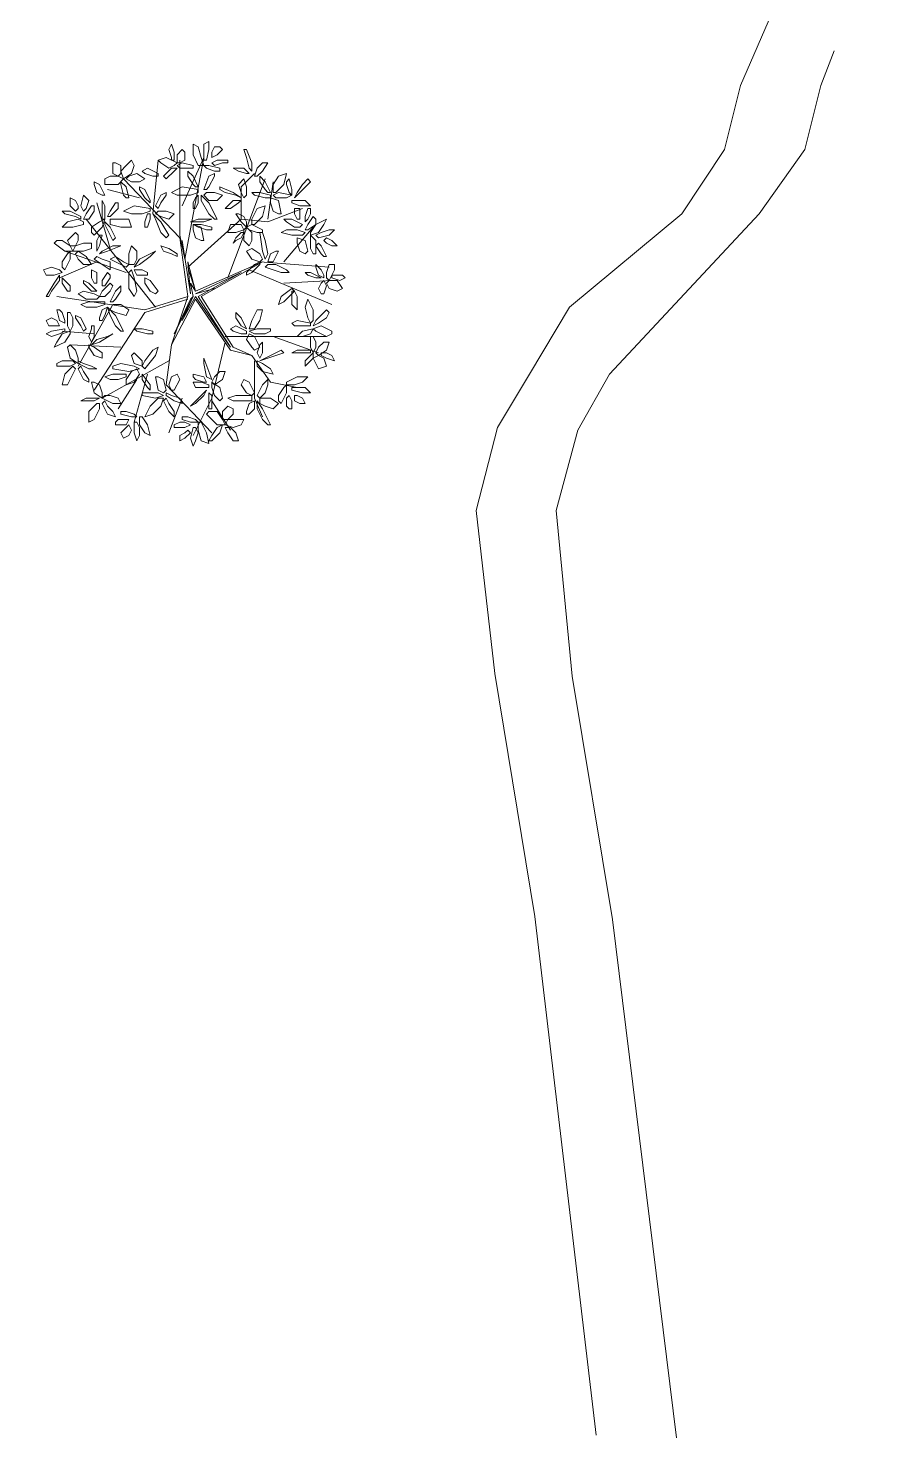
# Model space of a CAD drawing. Header units: millimetres. Extents: x 2529 to 2673, y 1639 to 1859.
# Drawn here: x 2625.78 to 2634.92, y 1699.36 to 1714.25 of the extents above; entities that cross this region are included whole.
import ezdxf

# ---------------------------------------------------------------- set-up
doc = ezdxf.new("R2010")
doc.units = ezdxf.units.MM
doc.layers.add('PDF_0', color=7, linetype='Continuous')
doc.layers.add('PDF_CVL_CUADCON_TIT', color=7, linetype='Continuous')

msp = doc.modelspace()

# ---------------------------------------------------------------- linework, layer by layer
at = {"layer": 'PDF_0', "lineweight": 9}
for points in [[(2627.296, 1712.855), (2627.324, 1712.855), (2627.324, 1712.94), (2627.296, 1713.025), (2627.268, 1712.968), (2627.296, 1712.884)], [(2627.635, 1712.799), (2627.578, 1712.799), (2627.522, 1712.912), (2627.522, 1713.025), (2627.578, 1712.997), (2627.607, 1712.884)], [(2627.635, 1712.912), (2627.635, 1713.025), (2627.691, 1713.053), (2627.691, 1712.968), (2627.663, 1712.855), (2627.635, 1712.855)], [(2627.72, 1712.884), (2627.72, 1712.94), (2627.748, 1712.997), (2627.804, 1712.997), (2627.833, 1712.968), (2627.776, 1712.912)], [(2626.873, 1712.855), (2626.901, 1712.799), (2626.873, 1712.714), (2626.788, 1712.658), (2626.76, 1712.742), (2626.816, 1712.799)], [(2627.268, 1712.771), (2627.183, 1712.827), (2627.155, 1712.855), (2627.24, 1712.884), (2627.353, 1712.827), (2627.324, 1712.799)], [(2627.381, 1712.827), (2627.353, 1712.827), (2627.353, 1712.912), (2627.409, 1712.968), (2627.437, 1712.94), (2627.437, 1712.855)], [(2627.833, 1712.827), (2627.748, 1712.799), (2627.72, 1712.827), (2627.776, 1712.855), (2627.889, 1712.855), (2627.889, 1712.827)], [(2628.087, 1712.884), (2628.115, 1712.771), (2628.143, 1712.742), (2628.143, 1712.827), (2628.087, 1712.968), (2628.059, 1712.968)], [(2626.647, 1712.686), (2626.731, 1712.686), (2626.788, 1712.658), (2626.731, 1712.601), (2626.59, 1712.601), (2626.59, 1712.658)], [(2626.76, 1712.799), (2626.76, 1712.714), (2626.731, 1712.686), (2626.675, 1712.714), (2626.675, 1712.827), (2626.703, 1712.827)], [(2626.816, 1712.658), (2626.844, 1712.686), (2626.929, 1712.714), (2627.014, 1712.658), (2626.957, 1712.629), (2626.873, 1712.629)], [(2627.098, 1712.686), (2627.014, 1712.714), (2626.985, 1712.742), (2627.042, 1712.771), (2627.155, 1712.714), (2627.155, 1712.686)], [(2627.24, 1712.714), (2627.296, 1712.771), (2627.353, 1712.771), (2627.324, 1712.742), (2627.24, 1712.658), (2627.211, 1712.686)], [(2627.466, 1712.771), (2627.381, 1712.771), (2627.353, 1712.799), (2627.409, 1712.827), (2627.522, 1712.799), (2627.522, 1712.771)], [(2627.522, 1712.601), (2627.466, 1712.686), (2627.466, 1712.742), (2627.522, 1712.686), (2627.578, 1712.573), (2627.55, 1712.573)], [(2627.748, 1712.742), (2627.663, 1712.771), (2627.635, 1712.799), (2627.691, 1712.799), (2627.804, 1712.771), (2627.804, 1712.742)], [(2627.691, 1712.573), (2627.748, 1712.686), (2627.748, 1712.714), (2627.691, 1712.686), (2627.635, 1712.545), (2627.663, 1712.545)], [(2628.002, 1712.742), (2628.087, 1712.714), (2628.115, 1712.714), (2628.059, 1712.771), (2627.974, 1712.771), (2627.946, 1712.771)], [(2628.172, 1712.686), (2628.2, 1712.686), (2628.256, 1712.742), (2628.313, 1712.827), (2628.256, 1712.827), (2628.2, 1712.771)], [(2628.284, 1712.545), (2628.228, 1712.629), (2628.228, 1712.686), (2628.284, 1712.629), (2628.341, 1712.516), (2628.313, 1712.516)], [(2628.369, 1712.516), (2628.397, 1712.516), (2628.482, 1712.601), (2628.51, 1712.714), (2628.426, 1712.686), (2628.369, 1712.601)], [(2626.505, 1712.516), (2626.477, 1712.601), (2626.477, 1712.629), (2626.534, 1712.601), (2626.59, 1712.488), (2626.562, 1712.488)], [(2626.788, 1712.488), (2626.76, 1712.601), (2626.76, 1712.629), (2626.816, 1712.573), (2626.844, 1712.46), (2626.816, 1712.46)], [(2627.014, 1712.46), (2626.957, 1712.545), (2626.957, 1712.573), (2627.014, 1712.545), (2627.07, 1712.432), (2627.07, 1712.404)], [(2627.494, 1712.488), (2627.353, 1712.488), (2627.296, 1712.516), (2627.409, 1712.573), (2627.578, 1712.545), (2627.578, 1712.516)], [(2627.861, 1712.516), (2627.974, 1712.488), (2628.03, 1712.46), (2627.946, 1712.516), (2627.804, 1712.573), (2627.804, 1712.545)], [(2628.059, 1712.46), (2628.087, 1712.488), (2628.087, 1712.573), (2628.059, 1712.658), (2628.002, 1712.601), (2628.03, 1712.516)], [(2628.51, 1712.601), (2628.539, 1712.516), (2628.567, 1712.488), (2628.567, 1712.545), (2628.539, 1712.658), (2628.51, 1712.629)], [(2628.68, 1712.601), (2628.623, 1712.516), (2628.595, 1712.46), (2628.652, 1712.516), (2628.765, 1712.629), (2628.736, 1712.658)], [(2626.308, 1712.347), (2626.279, 1712.319), (2626.223, 1712.375), (2626.223, 1712.46), (2626.279, 1712.432), (2626.308, 1712.375)], [(2626.421, 1712.432), (2626.392, 1712.347), (2626.364, 1712.319), (2626.336, 1712.375), (2626.364, 1712.488), (2626.392, 1712.46)], [(2626.562, 1712.291), (2626.562, 1712.375), (2626.562, 1712.432), (2626.59, 1712.375), (2626.59, 1712.234), (2626.562, 1712.234)], [(2626.647, 1712.319), (2626.703, 1712.404), (2626.731, 1712.404), (2626.731, 1712.347), (2626.647, 1712.262), (2626.618, 1712.262)], [(2627.183, 1712.404), (2627.24, 1712.488), (2627.24, 1712.516), (2627.183, 1712.488), (2627.127, 1712.375), (2627.155, 1712.347)], [(2627.522, 1712.347), (2627.55, 1712.347), (2627.578, 1712.404), (2627.578, 1712.488), (2627.55, 1712.46), (2627.522, 1712.404)], [(2627.691, 1712.291), (2627.607, 1712.432), (2627.607, 1712.488), (2627.691, 1712.404), (2627.776, 1712.234), (2627.748, 1712.234)], [(2627.635, 1712.488), (2627.663, 1712.516), (2627.748, 1712.516), (2627.833, 1712.488), (2627.776, 1712.432), (2627.691, 1712.432)], [(2627.917, 1712.347), (2628.002, 1712.404), (2628.03, 1712.432), (2627.946, 1712.432), (2627.861, 1712.347), (2627.889, 1712.347)], [(2628.284, 1712.46), (2628.172, 1712.488), (2628.143, 1712.516), (2628.228, 1712.516), (2628.341, 1712.488), (2628.341, 1712.46)], [(2628.369, 1712.319), (2628.341, 1712.404), (2628.341, 1712.46), (2628.426, 1712.432), (2628.454, 1712.291), (2628.426, 1712.291)], [(2628.51, 1712.46), (2628.567, 1712.488), (2628.426, 1712.516), (2628.369, 1712.488), (2628.397, 1712.46)], [(2628.567, 1712.432), (2628.567, 1712.404), (2628.652, 1712.375), (2628.765, 1712.375), (2628.708, 1712.432), (2628.623, 1712.432)], [(2626.279, 1712.262), (2626.167, 1712.291), (2626.138, 1712.319), (2626.223, 1712.319), (2626.336, 1712.262), (2626.336, 1712.234)], [(2626.364, 1712.206), (2626.364, 1712.178), (2626.251, 1712.149), (2626.138, 1712.149), (2626.195, 1712.206), (2626.308, 1712.234)], [(2626.477, 1712.319), (2626.421, 1712.234), (2626.364, 1712.234), (2626.392, 1712.291), (2626.449, 1712.375), (2626.477, 1712.375)], [(2626.449, 1712.149), (2626.534, 1712.206), (2626.59, 1712.234), (2626.562, 1712.149), (2626.477, 1712.065), (2626.449, 1712.093)], [(2626.647, 1712.234), (2626.647, 1712.178), (2626.76, 1712.149), (2626.873, 1712.149), (2626.844, 1712.234), (2626.731, 1712.234)], [(2626.985, 1712.291), (2626.873, 1712.291), (2626.788, 1712.319), (2626.901, 1712.375), (2627.07, 1712.347), (2627.07, 1712.319)], [(2627.014, 1712.149), (2627.042, 1712.149), (2627.07, 1712.234), (2627.07, 1712.291), (2627.042, 1712.291), (2627.014, 1712.206)], [(2627.183, 1712.093), (2627.127, 1712.234), (2627.098, 1712.291), (2627.183, 1712.206), (2627.268, 1712.065), (2627.24, 1712.036)], [(2627.127, 1712.291), (2627.155, 1712.319), (2627.24, 1712.319), (2627.324, 1712.291), (2627.268, 1712.234), (2627.183, 1712.262)], [(2627.635, 1712.206), (2627.72, 1712.234), (2627.578, 1712.234), (2627.494, 1712.206), (2627.55, 1712.206)], [(2628.059, 1712.262), (2628.087, 1712.206), (2628.087, 1712.149), (2628.03, 1712.206), (2627.974, 1712.291), (2628.002, 1712.291)], [(2628.143, 1712.178), (2628.172, 1712.178), (2628.256, 1712.262), (2628.284, 1712.375), (2628.2, 1712.347), (2628.143, 1712.234)], [(2628.595, 1712.149), (2628.51, 1712.206), (2628.482, 1712.234), (2628.567, 1712.234), (2628.68, 1712.178), (2628.652, 1712.149)], [(2628.652, 1712.234), (2628.623, 1712.234), (2628.595, 1712.291), (2628.595, 1712.347), (2628.652, 1712.347), (2628.652, 1712.291)], [(2628.765, 1712.291), (2628.736, 1712.234), (2628.708, 1712.206), (2628.708, 1712.262), (2628.736, 1712.347), (2628.765, 1712.347)], [(2628.821, 1712.178), (2628.736, 1712.121), (2628.708, 1712.121), (2628.736, 1712.178), (2628.793, 1712.262), (2628.821, 1712.234)], [(2628.765, 1712.065), (2628.765, 1712.093), (2628.821, 1712.178), (2628.934, 1712.234), (2628.906, 1712.178), (2628.849, 1712.093)], [(2626.308, 1712.008), (2626.279, 1711.952), (2626.223, 1711.952), (2626.195, 1712.008), (2626.279, 1712.093), (2626.308, 1712.065)], [(2626.647, 1712.065), (2626.59, 1712.178), (2626.59, 1712.206), (2626.647, 1712.149), (2626.703, 1712.036), (2626.675, 1712.008)], [(2627.663, 1712.121), (2627.578, 1712.149), (2627.522, 1712.178), (2627.607, 1712.178), (2627.72, 1712.149), (2627.72, 1712.121)], [(2627.55, 1712.036), (2627.522, 1712.121), (2627.522, 1712.178), (2627.607, 1712.149), (2627.635, 1712.008), (2627.607, 1712.008)], [(2628.03, 1712.178), (2628.059, 1712.121), (2627.974, 1712.093), (2627.889, 1712.093), (2627.917, 1712.178), (2627.974, 1712.178)], [(2628.059, 1712.093), (2628.03, 1712.093), (2627.974, 1712.036), (2627.946, 1711.98), (2627.974, 1712.008), (2628.03, 1712.036)], [(2628.143, 1712.093), (2628.143, 1712.008), (2628.115, 1711.952), (2628.059, 1712.008), (2628.059, 1712.121), (2628.087, 1712.149)], [(2628.2, 1712.093), (2628.115, 1712.121), (2628.087, 1712.149), (2628.143, 1712.178), (2628.256, 1712.121), (2628.256, 1712.093)], [(2628.284, 1712.008), (2628.313, 1711.867), (2628.284, 1711.811), (2628.256, 1711.895), (2628.228, 1712.093), (2628.256, 1712.093)], [(2628.708, 1712.093), (2628.68, 1712.065), (2628.567, 1712.065), (2628.454, 1712.093), (2628.51, 1712.121), (2628.623, 1712.121)], [(2628.878, 1712.093), (2628.962, 1712.121), (2629.019, 1712.121), (2628.962, 1712.065), (2628.849, 1712.036), (2628.821, 1712.065)], [(2626.138, 1712.008), (2626.223, 1711.952), (2626.251, 1711.895), (2626.167, 1711.895), (2626.054, 1711.98), (2626.082, 1712.008)], [(2626.449, 1711.98), (2626.449, 1711.923), (2626.364, 1711.895), (2626.251, 1711.895), (2626.279, 1711.952), (2626.364, 1711.98)], [(2626.505, 1712.008), (2626.505, 1711.923), (2626.505, 1711.895), (2626.534, 1711.952), (2626.562, 1712.065), (2626.534, 1712.065)], [(2626.675, 1711.952), (2626.76, 1711.952), (2626.618, 1711.895), (2626.534, 1711.867), (2626.562, 1711.895)], [(2626.901, 1711.754), (2626.844, 1711.754), (2626.844, 1711.867), (2626.873, 1711.952), (2626.929, 1711.895), (2626.929, 1711.811)], [(2627.296, 1711.867), (2627.211, 1711.895), (2627.183, 1711.952), (2627.268, 1711.923), (2627.353, 1711.867), (2627.353, 1711.839)], [(2628.652, 1711.895), (2628.623, 1711.98), (2628.623, 1712.036), (2628.708, 1712.008), (2628.736, 1711.895), (2628.708, 1711.867)], [(2628.765, 1711.923), (2628.765, 1712.008), (2628.765, 1712.065), (2628.821, 1712.008), (2628.821, 1711.867), (2628.793, 1711.867)], [(2628.878, 1711.867), (2628.821, 1711.952), (2628.849, 1711.98), (2628.878, 1711.952), (2628.934, 1711.839), (2628.906, 1711.839)], [(2628.906, 1712.008), (2628.934, 1712.036), (2628.99, 1712.008), (2629.047, 1711.952), (2628.99, 1711.952), (2628.934, 1711.98)], [(2626.138, 1711.782), (2626.195, 1711.867), (2626.223, 1711.895), (2626.223, 1711.811), (2626.167, 1711.698), (2626.138, 1711.726)], [(2626.279, 1711.867), (2626.308, 1711.895), (2626.392, 1711.839), (2626.449, 1711.754), (2626.364, 1711.754), (2626.308, 1711.811)], [(2626.505, 1711.839), (2626.477, 1711.811), (2626.562, 1711.754), (2626.647, 1711.698), (2626.647, 1711.782), (2626.562, 1711.811)], [(2626.788, 1711.782), (2626.703, 1711.839), (2626.647, 1711.811), (2626.703, 1711.782), (2626.816, 1711.726), (2626.844, 1711.754)], [(2627.07, 1711.839), (2627.127, 1711.895), (2626.957, 1711.811), (2626.901, 1711.726), (2626.957, 1711.754)], [(2628.256, 1711.811), (2628.228, 1711.782), (2628.143, 1711.811), (2628.087, 1711.895), (2628.143, 1711.923), (2628.228, 1711.867)], [(2628.426, 1711.895), (2628.397, 1711.895), (2628.341, 1711.867), (2628.313, 1711.782), (2628.369, 1711.782), (2628.397, 1711.839)], [(2626.138, 1711.669), (2626.11, 1711.698), (2626.025, 1711.726), (2625.941, 1711.698), (2625.969, 1711.641), (2626.054, 1711.641)], [(2626.025, 1711.472), (2626.11, 1711.585), (2626.11, 1711.641), (2626.054, 1711.556), (2625.969, 1711.415), (2625.997, 1711.415)], [(2626.505, 1711.556), (2626.477, 1711.556), (2626.449, 1711.613), (2626.449, 1711.698), (2626.505, 1711.669), (2626.505, 1711.585)], [(2626.647, 1711.613), (2626.59, 1711.528), (2626.562, 1711.528), (2626.562, 1711.585), (2626.618, 1711.669), (2626.647, 1711.641)], [(2626.901, 1711.613), (2626.929, 1711.472), (2626.901, 1711.415), (2626.844, 1711.5), (2626.844, 1711.669), (2626.873, 1711.698)], [(2627.042, 1711.641), (2627.042, 1711.669), (2626.985, 1711.698), (2626.901, 1711.698), (2626.929, 1711.641), (2626.985, 1711.641)], [(2628.172, 1711.754), (2628.087, 1711.669), (2628.087, 1711.641), (2628.143, 1711.669), (2628.228, 1711.754), (2628.228, 1711.782)], [(2628.397, 1711.754), (2628.51, 1711.698), (2628.539, 1711.669), (2628.454, 1711.669), (2628.284, 1711.726), (2628.313, 1711.754)], [(2628.821, 1711.613), (2628.878, 1711.613), (2628.765, 1711.669), (2628.708, 1711.669), (2628.736, 1711.641)], [(2628.878, 1711.698), (2628.906, 1711.641), (2628.906, 1711.613), (2628.849, 1711.641), (2628.821, 1711.726), (2628.821, 1711.754)], [(2628.934, 1711.669), (2628.962, 1711.754), (2629.019, 1711.754), (2629.019, 1711.698), (2628.962, 1711.585), (2628.934, 1711.613)], [(2628.99, 1711.641), (2628.99, 1711.613), (2629.075, 1711.585), (2629.132, 1711.613), (2629.103, 1711.641), (2629.019, 1711.641)], [(2626.223, 1711.528), (2626.167, 1711.585), (2626.138, 1711.613), (2626.138, 1711.556), (2626.195, 1711.472), (2626.223, 1711.472)], [(2626.449, 1711.472), (2626.505, 1711.472), (2626.421, 1711.556), (2626.364, 1711.585), (2626.364, 1711.556)], [(2626.647, 1711.472), (2626.59, 1711.415), (2626.534, 1711.415), (2626.562, 1711.472), (2626.647, 1711.556), (2626.675, 1711.528)], [(2626.703, 1711.387), (2626.76, 1711.472), (2626.76, 1711.528), (2626.703, 1711.472), (2626.647, 1711.359), (2626.675, 1711.359)], [(2627.07, 1711.472), (2627.014, 1711.556), (2627.014, 1711.613), (2627.07, 1711.585), (2627.155, 1711.472), (2627.127, 1711.443)], [(2628.539, 1711.415), (2628.482, 1711.359), (2628.426, 1711.33), (2628.454, 1711.415), (2628.567, 1711.5), (2628.595, 1711.472)], [(2628.849, 1711.5), (2628.878, 1711.556), (2628.906, 1711.585), (2628.934, 1711.528), (2628.906, 1711.443), (2628.878, 1711.443)], [(2628.934, 1711.556), (2628.962, 1711.585), (2629.047, 1711.585), (2629.103, 1711.5), (2629.047, 1711.472), (2628.962, 1711.5)], [(2626.534, 1711.415), (2626.505, 1711.387), (2626.392, 1711.387), (2626.308, 1711.443), (2626.364, 1711.472), (2626.477, 1711.443)], [(2626.505, 1711.302), (2626.392, 1711.302), (2626.336, 1711.33), (2626.421, 1711.359), (2626.59, 1711.359), (2626.59, 1711.33)], [(2628.623, 1711.415), (2628.623, 1711.302), (2628.623, 1711.274), (2628.567, 1711.33), (2628.567, 1711.472), (2628.595, 1711.472)], [(2628.765, 1711.133), (2628.793, 1711.161), (2628.793, 1711.274), (2628.736, 1711.387), (2628.708, 1711.302), (2628.736, 1711.189)], [(2626.138, 1711.246), (2626.167, 1711.161), (2626.167, 1711.133), (2626.11, 1711.161), (2626.082, 1711.274), (2626.11, 1711.274)], [(2626.251, 1711.189), (2626.251, 1711.105), (2626.223, 1711.048), (2626.195, 1711.105), (2626.195, 1711.246), (2626.223, 1711.246)], [(2626.336, 1711.105), (2626.279, 1711.189), (2626.279, 1711.217), (2626.336, 1711.189), (2626.392, 1711.076), (2626.364, 1711.048)], [(2626.534, 1711.161), (2626.562, 1711.161), (2626.59, 1711.217), (2626.618, 1711.302), (2626.562, 1711.274), (2626.534, 1711.189)], [(2626.703, 1711.105), (2626.647, 1711.217), (2626.618, 1711.302), (2626.703, 1711.217), (2626.788, 1711.048), (2626.76, 1711.048)], [(2626.647, 1711.274), (2626.675, 1711.33), (2626.76, 1711.33), (2626.844, 1711.274), (2626.816, 1711.217), (2626.703, 1711.246)], [(2628.03, 1711.105), (2628.087, 1711.076), (2628.03, 1711.189), (2627.974, 1711.246), (2627.974, 1711.189)], [(2628.115, 1711.076), (2628.172, 1711.076), (2628.228, 1711.161), (2628.256, 1711.274), (2628.2, 1711.274), (2628.143, 1711.161)], [(2628.934, 1711.189), (2628.849, 1711.133), (2628.793, 1711.105), (2628.821, 1711.161), (2628.934, 1711.274), (2628.962, 1711.246)], [(2626.11, 1711.105), (2626.082, 1711.105), (2625.997, 1711.105), (2625.969, 1711.161), (2626.025, 1711.189), (2626.082, 1711.161)], [(2626.11, 1711.02), (2626.025, 1710.992), (2625.969, 1711.02), (2626.025, 1711.048), (2626.167, 1711.076), (2626.167, 1711.048)], [(2626.223, 1711.048), (2626.223, 1711.02), (2626.167, 1710.935), (2626.054, 1710.879), (2626.082, 1710.935), (2626.138, 1711.02)], [(2626.449, 1711.076), (2626.421, 1710.992), (2626.449, 1710.935), (2626.477, 1710.992), (2626.477, 1711.105), (2626.449, 1711.105)], [(2627.042, 1711.02), (2626.929, 1711.048), (2626.901, 1711.076), (2626.985, 1711.076), (2627.098, 1711.048), (2627.098, 1711.02)], [(2628.03, 1711.02), (2627.946, 1711.048), (2627.917, 1711.076), (2627.974, 1711.105), (2628.087, 1711.048), (2628.087, 1711.02)], [(2628.284, 1711.02), (2628.172, 1711.02), (2628.115, 1711.048), (2628.2, 1711.076), (2628.341, 1711.076), (2628.341, 1711.048)], [(2628.68, 1711.105), (2628.595, 1711.105), (2628.567, 1711.133), (2628.623, 1711.161), (2628.765, 1711.133), (2628.765, 1711.105)], [(2628.765, 1711.02), (2628.793, 1711.076), (2628.68, 1711.048), (2628.623, 1710.992), (2628.68, 1710.992)], [(2628.934, 1710.992), (2628.821, 1711.048), (2628.793, 1711.076), (2628.878, 1711.105), (2628.99, 1711.048), (2628.99, 1711.02)], [(2626.279, 1710.85), (2626.308, 1710.766), (2626.308, 1710.709), (2626.223, 1710.766), (2626.195, 1710.879), (2626.223, 1710.907)], [(2626.421, 1710.907), (2626.421, 1710.879), (2626.477, 1710.794), (2626.562, 1710.766), (2626.562, 1710.822), (2626.477, 1710.879)], [(2626.618, 1710.992), (2626.675, 1711.02), (2626.534, 1710.935), (2626.449, 1710.907), (2626.505, 1710.963)], [(2628.143, 1710.879), (2628.087, 1710.963), (2628.115, 1711.02), (2628.172, 1710.992), (2628.228, 1710.879), (2628.172, 1710.85)], [(2628.228, 1710.907), (2628.256, 1710.935), (2628.256, 1710.822), (2628.228, 1710.766), (2628.2, 1710.822)], [(2628.821, 1710.935), (2628.821, 1710.879), (2628.793, 1710.822), (2628.765, 1710.879), (2628.765, 1710.992), (2628.793, 1710.992)], [(2628.849, 1710.879), (2628.906, 1710.935), (2628.962, 1710.935), (2628.934, 1710.85), (2628.849, 1710.794), (2628.821, 1710.822)], [(2626.901, 1710.822), (2626.873, 1710.794), (2626.901, 1710.709), (2626.985, 1710.681), (2626.985, 1710.737), (2626.929, 1710.794)], [(2627.014, 1710.737), (2627.098, 1710.85), (2627.155, 1710.879), (2627.127, 1710.794), (2627.014, 1710.653), (2626.985, 1710.681)], [(2627.635, 1710.709), (2627.635, 1710.766), (2627.691, 1710.624), (2627.72, 1710.54), (2627.663, 1710.568)], [(2628.397, 1710.822), (2628.284, 1710.766), (2628.228, 1710.737), (2628.313, 1710.766), (2628.482, 1710.822), (2628.454, 1710.85)], [(2628.708, 1710.822), (2628.595, 1710.822), (2628.567, 1710.822), (2628.623, 1710.85), (2628.765, 1710.85), (2628.765, 1710.822)], [(2628.708, 1710.737), (2628.765, 1710.794), (2628.793, 1710.822), (2628.793, 1710.766), (2628.708, 1710.681), (2628.708, 1710.709)], [(2628.793, 1710.766), (2628.849, 1710.794), (2628.906, 1710.766), (2628.934, 1710.681), (2628.849, 1710.653), (2628.821, 1710.709)], [(2628.878, 1710.822), (2628.878, 1710.794), (2628.934, 1710.766), (2629.019, 1710.737), (2628.99, 1710.794), (2628.934, 1710.822)], [(2626.138, 1710.737), (2626.251, 1710.737), (2626.279, 1710.709), (2626.223, 1710.681), (2626.082, 1710.681), (2626.082, 1710.709)], [(2626.279, 1710.653), (2626.251, 1710.681), (2626.167, 1710.596), (2626.138, 1710.483), (2626.195, 1710.483), (2626.251, 1710.596)], [(2626.364, 1710.709), (2626.449, 1710.681), (2626.505, 1710.653), (2626.421, 1710.653), (2626.308, 1710.709), (2626.308, 1710.737)], [(2626.364, 1710.624), (2626.421, 1710.54), (2626.421, 1710.511), (2626.364, 1710.54), (2626.308, 1710.653), (2626.336, 1710.681)], [(2626.731, 1710.54), (2626.647, 1710.54), (2626.59, 1710.568), (2626.675, 1710.596), (2626.816, 1710.596), (2626.816, 1710.568)], [(2626.76, 1710.709), (2626.901, 1710.681), (2626.957, 1710.653), (2626.844, 1710.624), (2626.675, 1710.653), (2626.675, 1710.681)], [(2626.929, 1710.653), (2626.957, 1710.596), (2626.901, 1710.511), (2626.816, 1710.483), (2626.816, 1710.54), (2626.873, 1710.624)], [(2626.985, 1710.54), (2626.985, 1710.596), (2627.07, 1710.483), (2627.07, 1710.427), (2627.042, 1710.455)], [(2627.268, 1710.483), (2627.296, 1710.568), (2627.353, 1710.596), (2627.381, 1710.54), (2627.324, 1710.427), (2627.296, 1710.427)], [(2627.55, 1710.54), (2627.635, 1710.511), (2627.663, 1710.511), (2627.635, 1710.568), (2627.522, 1710.596), (2627.522, 1710.568)], [(2627.72, 1710.511), (2627.748, 1710.483), (2627.833, 1710.54), (2627.861, 1710.624), (2627.804, 1710.624), (2627.748, 1710.568)], [(2628.2, 1710.737), (2628.2, 1710.681), (2628.256, 1710.624), (2628.369, 1710.596), (2628.341, 1710.653), (2628.256, 1710.709)], [(2626.534, 1710.483), (2626.562, 1710.399), (2626.562, 1710.342), (2626.477, 1710.399), (2626.449, 1710.511), (2626.477, 1710.511)], [(2627.211, 1710.54), (2627.24, 1710.427), (2627.211, 1710.399), (2627.155, 1710.427), (2627.127, 1710.568), (2627.155, 1710.568)], [(2627.691, 1710.455), (2627.691, 1710.483), (2627.607, 1710.511), (2627.522, 1710.511), (2627.55, 1710.455), (2627.635, 1710.455)], [(2627.748, 1710.37), (2627.72, 1710.455), (2627.72, 1710.511), (2627.804, 1710.455), (2627.833, 1710.342), (2627.804, 1710.314)], [(2628.087, 1710.399), (2628.03, 1710.483), (2628.059, 1710.54), (2628.115, 1710.511), (2628.172, 1710.399), (2628.143, 1710.37)], [(2628.284, 1710.399), (2628.313, 1710.483), (2628.313, 1710.54), (2628.256, 1710.483), (2628.2, 1710.37), (2628.228, 1710.342)], [(2628.426, 1710.37), (2628.482, 1710.455), (2628.51, 1710.483), (2628.51, 1710.399), (2628.454, 1710.286), (2628.426, 1710.314)], [(2628.51, 1710.483), (2628.51, 1710.511), (2628.623, 1710.568), (2628.736, 1710.568), (2628.68, 1710.511), (2628.595, 1710.483)], [(2628.623, 1710.455), (2628.708, 1710.455), (2628.765, 1710.399), (2628.68, 1710.399), (2628.567, 1710.427), (2628.567, 1710.455)], [(2626.392, 1710.342), (2626.336, 1710.314), (2626.477, 1710.314), (2626.534, 1710.342), (2626.505, 1710.342)], [(2626.647, 1710.37), (2626.731, 1710.342), (2626.76, 1710.286), (2626.675, 1710.286), (2626.562, 1710.342), (2626.59, 1710.37)], [(2626.618, 1710.257), (2626.675, 1710.201), (2626.703, 1710.144), (2626.618, 1710.173), (2626.562, 1710.286), (2626.59, 1710.314)], [(2627.07, 1710.399), (2627.155, 1710.399), (2627.211, 1710.37), (2627.127, 1710.342), (2626.985, 1710.37), (2626.985, 1710.399)], [(2627.211, 1710.342), (2627.155, 1710.342), (2627.07, 1710.257), (2627.014, 1710.144), (2627.098, 1710.173), (2627.183, 1710.257)], [(2627.268, 1710.286), (2627.324, 1710.201), (2627.324, 1710.144), (2627.268, 1710.201), (2627.211, 1710.314), (2627.24, 1710.342)], [(2627.296, 1710.37), (2627.381, 1710.342), (2627.409, 1710.286), (2627.324, 1710.314), (2627.24, 1710.37), (2627.24, 1710.399)], [(2627.55, 1710.286), (2627.494, 1710.257), (2627.607, 1710.37), (2627.663, 1710.427), (2627.635, 1710.37)], [(2627.72, 1710.286), (2627.72, 1710.37), (2627.691, 1710.399), (2627.691, 1710.342), (2627.691, 1710.229), (2627.72, 1710.229)], [(2628.087, 1710.314), (2627.946, 1710.314), (2627.889, 1710.342), (2627.974, 1710.37), (2628.143, 1710.37), (2628.143, 1710.314)], [(2628.087, 1710.173), (2628.115, 1710.173), (2628.172, 1710.229), (2628.172, 1710.314), (2628.115, 1710.286), (2628.087, 1710.201)], [(2628.256, 1710.116), (2628.2, 1710.229), (2628.2, 1710.314), (2628.256, 1710.229), (2628.341, 1710.06), (2628.313, 1710.06)], [(2628.228, 1710.286), (2628.228, 1710.342), (2628.341, 1710.342), (2628.426, 1710.286), (2628.369, 1710.229), (2628.284, 1710.257)], [(2628.51, 1710.257), (2628.51, 1710.342), (2628.539, 1710.37), (2628.567, 1710.314), (2628.567, 1710.229), (2628.539, 1710.229)], [(2628.595, 1710.37), (2628.623, 1710.37), (2628.68, 1710.342), (2628.708, 1710.286), (2628.652, 1710.286), (2628.595, 1710.314)], [(2626.534, 1710.286), (2626.505, 1710.286), (2626.421, 1710.201), (2626.421, 1710.088), (2626.477, 1710.116), (2626.534, 1710.229)], [(2626.816, 1710.201), (2626.901, 1710.173), (2626.929, 1710.144), (2626.873, 1710.144), (2626.76, 1710.173), (2626.76, 1710.201)], [(2627.776, 1710.201), (2627.833, 1710.116), (2627.861, 1710.06), (2627.776, 1710.06), (2627.663, 1710.173), (2627.691, 1710.201)], [(2627.946, 1710.173), (2627.889, 1710.116), (2627.833, 1710.116), (2627.833, 1710.201), (2627.889, 1710.257), (2627.946, 1710.229)], [(2626.731, 1710.116), (2626.816, 1710.116), (2626.844, 1710.116), (2626.816, 1710.06), (2626.703, 1710.06), (2626.703, 1710.088)], [(2626.844, 1710.06), (2626.873, 1710.003), (2626.844, 1709.947), (2626.788, 1709.918), (2626.76, 1709.975), (2626.816, 1710.031)], [(2626.957, 1710.031), (2626.957, 1709.947), (2626.929, 1709.89), (2626.901, 1709.975), (2626.901, 1710.088), (2626.929, 1710.088)], [(2626.957, 1710.144), (2626.985, 1710.144), (2627.042, 1710.06), (2627.07, 1709.947), (2627.014, 1709.975), (2626.957, 1710.06)], [(2627.381, 1710.088), (2627.437, 1710.088), (2627.494, 1710.06), (2627.437, 1710.031), (2627.324, 1710.031), (2627.324, 1710.06)], [(2627.466, 1710.003), (2627.494, 1709.975), (2627.437, 1709.918), (2627.381, 1709.89), (2627.381, 1709.947), (2627.437, 1709.975)], [(2627.466, 1710.144), (2627.55, 1710.116), (2627.578, 1710.088), (2627.494, 1710.088), (2627.409, 1710.116), (2627.409, 1710.144)], [(2627.578, 1709.975), (2627.55, 1709.89), (2627.522, 1709.834), (2627.494, 1709.918), (2627.522, 1710.031), (2627.55, 1710.031)], [(2627.578, 1710.088), (2627.607, 1710.088), (2627.663, 1709.975), (2627.691, 1709.862), (2627.607, 1709.89), (2627.578, 1710.003)], [(2627.72, 1709.947), (2627.776, 1710.031), (2627.833, 1710.06), (2627.804, 1709.975), (2627.72, 1709.89), (2627.691, 1709.89)], [(2628.059, 1710.116), (2628.03, 1710.06), (2627.946, 1710.031), (2627.861, 1710.06), (2627.889, 1710.116), (2627.974, 1710.116)], [(2627.861, 1710.031), (2627.917, 1710.031), (2627.974, 1709.975), (2628.002, 1709.89), (2627.946, 1709.89), (2627.889, 1709.975)]]:
    msp.add_lwpolyline(points, close=True, dxfattribs=at)
for points in [[(2627.098, 1712.291), (2627.155, 1712.855)], [(2627.409, 1712.375), (2627.635, 1712.884), (2627.437, 1711.811), (2627.381, 1712.065), (2627.381, 1712.855)], [(2628.172, 1712.714), (2628.03, 1712.573), (2628.03, 1712.234), (2628.313, 1712.206), (2628.68, 1712.347)], [(2626.957, 1712.46), (2626.618, 1712.545)], [(2627.466, 1711.415), (2627.381, 1712.036), (2626.788, 1712.658)], [(2627.889, 1711.613), (2628.284, 1712.658)], [(2628.313, 1712.234), (2628.369, 1712.629)], [(2626.647, 1711.923), (2626.505, 1712.404)], [(2627.127, 1711.302), (2626.392, 1712.234)], [(2628.03, 1712.234), (2627.466, 1711.726), (2627.55, 1711.472), (2628.256, 1711.782), (2627.607, 1711.415), (2627.946, 1710.879), (2628.143, 1710.794)], [(2628.482, 1711.782), (2628.793, 1712.149)], [(2627.409, 1712.008), (2627.494, 1711.443), (2627.466, 1711.782), (2627.55, 1711.472), (2627.494, 1711.556), (2627.522, 1711.415), (2627.494, 1711.387), (2627.324, 1711.02), (2627.522, 1711.415), (2627.409, 1711.161), (2627.55, 1711.415), (2627.917, 1710.879), (2627.578, 1711.415), (2628.03, 1711.669), (2627.55, 1711.443)], [(2626.816, 1711.669), (2626.167, 1711.895)], [(2626.505, 1711.782), (2626.11, 1711.613)], [(2628.115, 1711.698), (2628.99, 1711.33)], [(2628.228, 1711.782), (2628.962, 1711.726)], [(2627.55, 1711.443), (2627.748, 1711.5), (2627.55, 1711.443)], [(2628.482, 1711.556), (2628.99, 1711.585)], [(2628.623, 1710.455), (2628.341, 1710.511), (2628.143, 1710.794), (2627.917, 1710.85), (2627.55, 1711.387), (2627.296, 1710.907), (2627.466, 1711.415), (2627.014, 1711.274), (2626.082, 1711.415)], [(2627.466, 1711.387), (2627.014, 1711.246), (2626.477, 1710.427)], [(2626.675, 1711.33), (2626.308, 1710.681)], [(2626.477, 1711.02), (2626.138, 1711.048)], [(2626.76, 1710.879), (2626.223, 1710.907)], [(2627.296, 1710.907), (2627.24, 1710.483), (2627.72, 1709.975)], [(2627.861, 1710.935), (2627.72, 1710.342), (2627.522, 1709.947)], [(2627.861, 1710.992), (2628.934, 1710.992)], [(2628.369, 1710.992), (2628.849, 1710.822)], [(2627.268, 1710.737), (2626.562, 1710.342)], [(2627.042, 1710.596), (2626.901, 1710.088)], [(2628.172, 1710.737), (2628.172, 1710.342), (2628.256, 1710.144)], [(2626.929, 1710.54), (2626.731, 1710.229)], [(2627.409, 1710.342), (2627.268, 1709.975)], [(2627.72, 1710.314), (2627.917, 1710.003)]]:
    msp.add_lwpolyline(points, dxfattribs=at)
at = {"layer": 'PDF_0', "lineweight": 50}
msp.add_arc((2579.858, 1798.781), 92.541, 276.21648, 319.87871, dxfattribs=at)
at = {"layer": 'PDF_CVL_CUADCON_TIT', "lineweight": 9}
for points in [[(2631.786, 1699.385), (2631.137, 1704.864), (2630.713, 1707.433), (2630.515, 1709.156), (2630.741, 1710.031), (2631.08, 1710.596), (2631.504, 1711.302), (2632.69, 1712.291), (2633.142, 1712.968), (2633.311, 1713.646), (2634.328, 1715.99)], [(2632.633, 1699.357), (2631.956, 1704.835), (2631.532, 1707.405), (2631.363, 1709.156), (2631.589, 1710.003), (2631.927, 1710.596), (2632.323, 1711.02), (2633.509, 1712.291), (2633.989, 1712.968), (2634.158, 1713.646), (2634.3, 1714.013)]]:
    msp.add_lwpolyline(points, dxfattribs=at)

doc.saveas('drawing.dxf')
